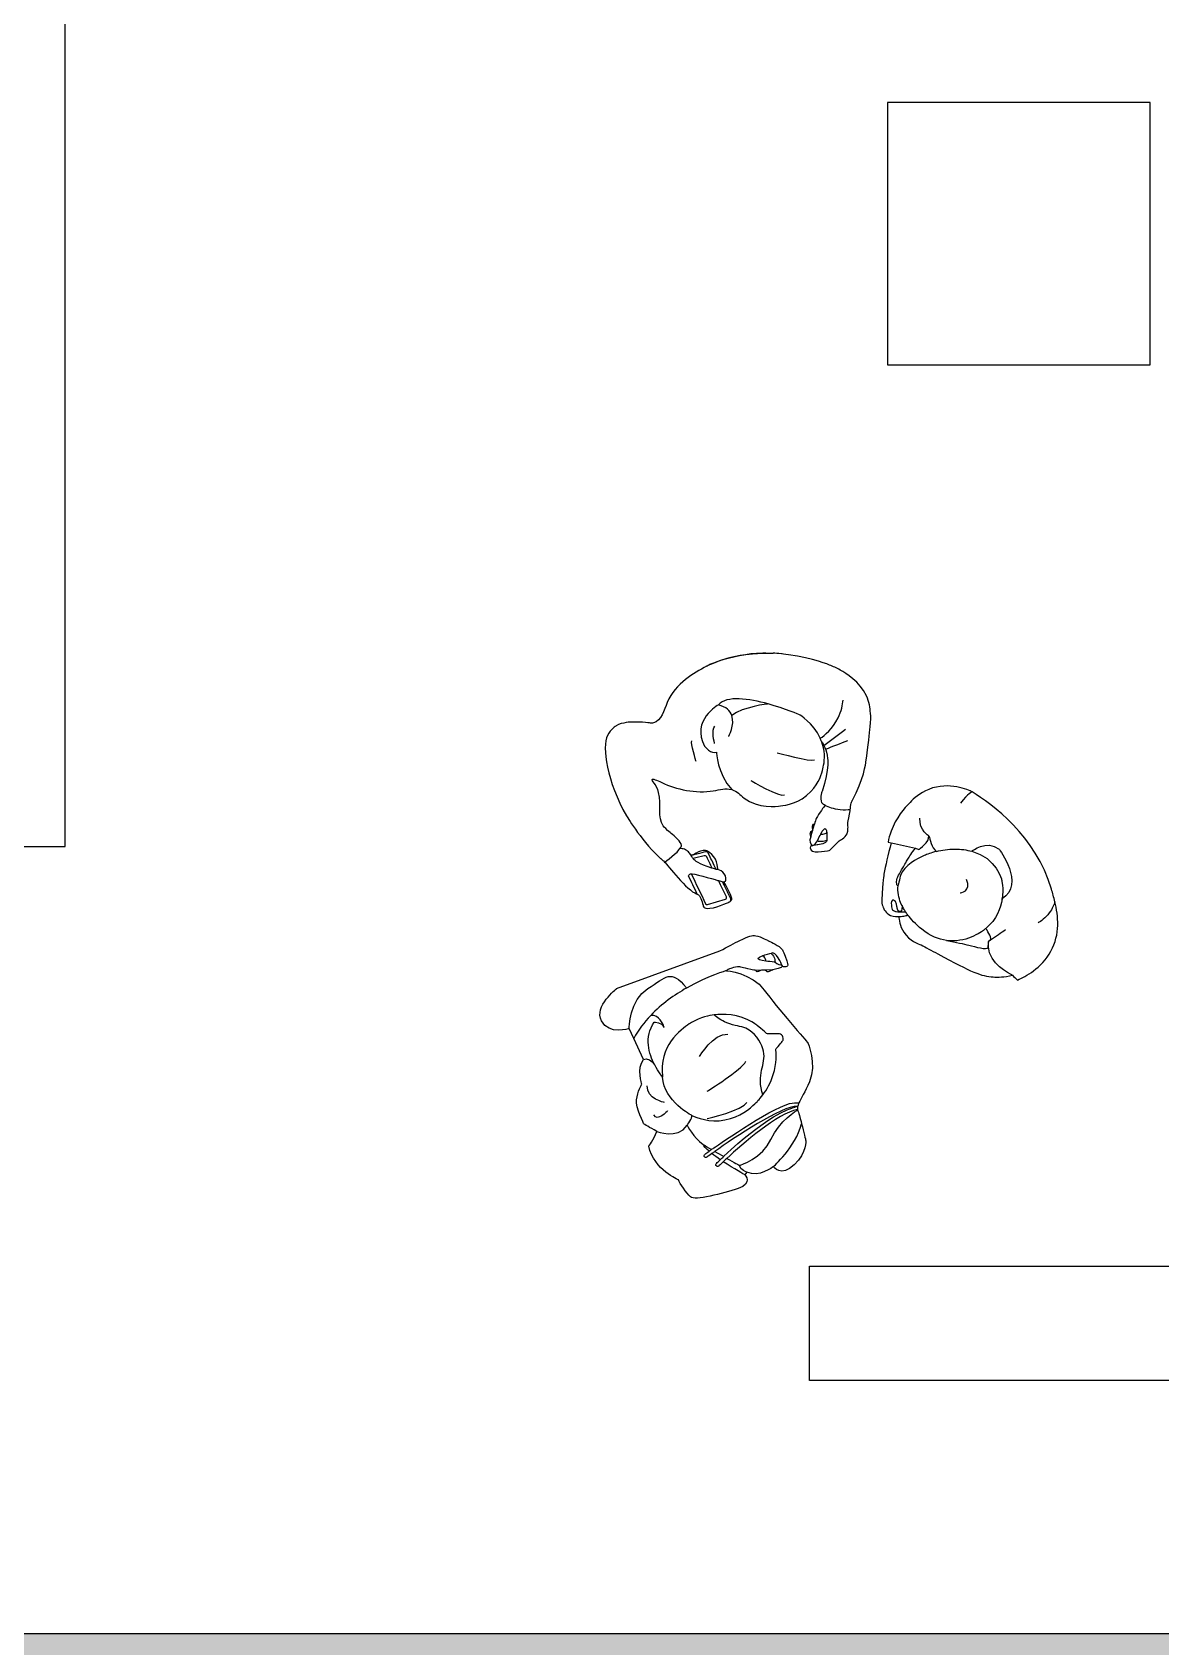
# Model space of a CAD drawing. Header units: millimetres. Extents: x 13722 to 114356, y -17117 to 61088.
# Drawn here: x 76499 to 79077, y 7934 to 11624 of the extents above; entities that cross this region are included whole.
import ezdxf

# ---------------------------------------------------------------- set-up
doc = ezdxf.new("R2010")
doc.units = ezdxf.units.MM
for name, color, linetype in [('01', 3, 'Continuous'), ('02', 250, 'Continuous'), ('03', 8, 'Continuous'), ('Toffu_Outline', 8, 'Continuous')]:
    doc.layers.add(name, color=color, linetype=linetype)

msp = doc.modelspace()

# ---------------------------------------------------------------- hatches: boundary and pattern name
at = {"layer": '01', "lineweight": -2, "true_color": 0x999b37}
h = msp.add_hatch(dxfattribs=at)
h.set_pattern_fill('AR-SAND', color=55, scale=5)
h.set_pattern_definition([(37.5, (-19358.14, 21727.48), (-8.00016, 244.7066), [0, -193.04, 0, -215.9, 0, -206.375]), (7.5, (-19358.14, 21727.48), (224.7616, 358.4126), [0, -104.14, 0, -173.99, 0, -66.675]), (327.5, (-19514.35, 21727.48), (395.4962, 0.7186), [0, -63.5, 0, -228.6, 0, -298.45]), (317.5, (-19514.35, 21727.48), (381.7782, 111.4647), [0, -31.75, 0, -149.86, 0, -171.45])])
h.paths.add_polyline_path([(70453.8, 12983.3), (70453.8, 10764.6), (72599.6, 10043.3), (76293.8, 10043.3), (76293.8, 12983.3)], flags=17)
h.paths.add_polyline_path([(70453.8, 22943.3), (70453.8, 20883.3), (72903.8, 20883.3), (72903.8, 22943.3)], flags=17)
h.paths.add_polyline_path([(79063.8, 14353.3), (79063.8, 12513.3), (81313.8, 12513.3), (81313.8, 14353.3)], flags=17)
h.paths.add_polyline_path([(66994.8, 20603.3, 0.409585), (64324.8, 23223.3), (62204.1, 23223.3), (62204.1, 7963.3), (62204.1, 6963.3), (83214.7, 6963.3), (83214.7, 23223.3), (77183.8, 23223.3), (77183.8, 20603.3), (78783.8, 20603.3), (78783.8, 19033.3), (81593.8, 19033.3), (81593.8, 14633.3), (81593.8, 12233.3), (81593.8, 7963.3), (72553.8, 7963.3), (64324.8, 10463.3), (64324.8, 13163.3), (64324.8, 15543.3), (66994.8, 15543.3)])

# ---------------------------------------------------------------- linework, layer by layer
at = {"layer": '01'}
msp.add_line((81593.8, 7963.3), (72553.8, 7963.3), dxfattribs=at)
msp.add_lwpolyline([(76573.8, 9763.3), (76573.8, 13263.3), (70173.8, 13263.3), (70173.8, 10563.3), (72553.8, 9763.3)], close=True, dxfattribs=at)
at = {"layer": '02'}
msp.add_lwpolyline([(78453.2, 10864.2), (79053.2, 10864.2), (79053.2, 11464.2), (78453.2, 11464.2)], close=True, dxfattribs=at)
at = {"layer": '03'}
msp.add_lwpolyline([(78274.3, 8804.1), (80539.6, 8804.1), (80539.6, 8542.9), (78274.3, 8542.9)], close=True, dxfattribs=at)
at = {"layer": 'Toffu_Outline'}
for p, q in [((78277.3, 9785), (78281.7, 9799.4)), ((78281.7, 9799.4), (78286.3, 9814.4)), ((78164.7, 9480.4), (78152.2, 9480.1)), ((78171.5, 9480.6), (78164.7, 9480.4)), ((78190.1, 9481.1), (78171.5, 9480.6))]:
    msp.add_line(p, q, dxfattribs=at)
for points in [[(78167, 10205.2), (78093.1, 10202.9), (78042.9, 10177), (78039.6, 10175.2)], [(78046.6, 10179.8), (78069.9, 10189.3), (78103.1, 10199.9), (78144.1, 10203.8)], [(78144.1, 10203.8), (78152, 10204.5), (78159.6, 10205), (78167, 10205.2)], [(78167, 10205.2), (78167.7, 10205.2), (78168.4, 10205.2), (78169.1, 10205.2)], [(78175.2, 10205.3), (78173.2, 10205.3), (78171.1, 10205.3), (78169.1, 10205.2)], [(78169.1, 10205.2), (78171.2, 10205.3), (78173.2, 10205.3), (78175.2, 10205.3)], [(78175.2, 10205.3), (78181, 10205.3), (78186.6, 10205.2), (78191.9, 10205)], [(78210.4, 10203.6), (78202.5, 10204.4), (78196, 10204.8), (78191.9, 10205)], [(78226.9, 10201.6), (78218.5, 10202.8), (78210.4, 10203.6), (78210.4, 10203.6)], [(78320.6, 10178), (78320.6, 10178), (78284.4, 10193.1), (78226.9, 10201.6)], [(78039.4, 10175.1), (78010.6, 10159.5), (77968.8, 10136.9), (77949.7, 10092.5)], [(78039.4, 10175.1), (78039.5, 10175.2), (78039.5, 10175.2), (78039.6, 10175.2)], [(78039.6, 10175.2), (78041.9, 10176.8), (78044.3, 10178.4), (78046.6, 10179.8)], [(78344.7, 10166.6), (78335.7, 10171.7), (78328.9, 10174.5), (78320.6, 10178)], [(78404.7, 10107.7), (78389.3, 10141.2), (78358.2, 10158.9), (78344.7, 10166.6)], [(77949.7, 10092.5), (77942.4, 10075.6), (77936.1, 10050), (77917.9, 10045.6)], [(78066.5, 10087), (78066.5, 10087), (78003.2, 10050.7), (78034.8, 9992.6)], [(78180, 10089.1), (78136.2, 10101.2), (78085.2, 10108.8), (78066.5, 10087)], [(78097, 10062.9), (78093.4, 10073.2), (78084.6, 10082.4), (78066.5, 10087)], [(78180, 10089.1), (78180, 10089.1), (78123.2, 10082.5), (78097, 10062.9)], [(78251.9, 10064.4), (78251.9, 10064.4), (78218.8, 10078.5), (78180, 10089.1)], [(78340, 10057), (78347.8, 10073), (78350.4, 10087.8), (78351.2, 10097.8)], [(78414.1, 10067.8), (78412.8, 10080.8), (78411.6, 10093), (78404.7, 10107.7)], [(77832.5, 10039), (77832.5, 10039), (77820.9, 10032), (77813.2, 10017.3)], [(77855.8, 10046.4), (77848.2, 10045.2), (77840.4, 10043.8), (77832.5, 10039)], [(77883.8, 10047.5), (77868.1, 10048.1), (77861.6, 10047.4), (77855.8, 10046.4)], [(77917.9, 10045.6), (77911.7, 10044.1), (77910.9, 10046.6), (77883.8, 10047.5)], [(78057.7, 9999), (78057.7, 9999), (78049.4, 10031.1), (78058.2, 10038.1)], [(78089.4, 10014.4), (78089.4, 10014.4), (78104.8, 10041.2), (78097, 10062.9)], [(78299.2, 10010.7), (78283.2, 10046.2), (78251.9, 10064.4), (78251.9, 10064.4)], [(78299.2, 10010.7), (78308.8, 10017), (78327.5, 10031.4), (78340, 10057)], [(78413.5, 10036.5), (78415, 10051.8), (78415, 10059), (78414.1, 10067.8)], [(77813.2, 10017.3), (77799.5, 9991), (77812.2, 9910.3), (77856.3, 9833.6)], [(78015.8, 9957.4), (78015.8, 9957.4), (78001.5, 10000.4), (78005.7, 10004.5)], [(78302.3, 10003.1), (78301.3, 10005.7), (78300.3, 10008.3), (78299.2, 10010.7)], [(78306.3, 9988.9), (78304.6, 9996), (78301.9, 10002.9), (78302.3, 10003.1)], [(78302.3, 10003.1), (78302.9, 10003.3), (78311.4, 9989.5), (78315.1, 9972.2)], [(78307.6, 9994.3), (78323.9, 10006.5), (78340.2, 10018.8), (78356.5, 10031.1)], [(78311.4, 9985.8), (78328.4, 9992.5), (78345.4, 9999.1), (78362.4, 10005.8)], [(78403.5, 9956.1), (78408.8, 9997.5), (78411.9, 10021.1), (78413.5, 10036.5)], [(78034.8, 9992.6), (78034.8, 9992.6), (78050.7, 9973.1), (78062.2, 9979)], [(78062.2, 9979), (78062.2, 9979), (78062.9, 9930.4), (78096.9, 9893.3)], [(78200.8, 9977.7), (78200.8, 9977.7), (78278.3, 9956), (78286.2, 9961)], [(78315.1, 9972.2), (78315.1, 9972.2), (78322.1, 9939.3), (78303.3, 9889)], [(78305.1, 9940.6), (78307.3, 9950), (78311.4, 9967.9), (78306.3, 9988.9)], [(78277.9, 9888.6), (78297.3, 9908.8), (78303, 9931.7), (78305.1, 9940.6)], [(78372.7, 9869), (78398.1, 9914.2), (78403.5, 9956.1), (78403.5, 9956.1)], [(77914.8, 9916.7), (77916.7, 9919.4), (77933.5, 9911.1), (77937.3, 9909.2)], [(77937.3, 9909.2), (77969.3, 9893.7), (78016, 9884), (78054.7, 9890.4)], [(78054.7, 9890.4), (78071.5, 9893.1), (78081.5, 9898), (78096.9, 9893.3)], [(78096.9, 9893.3), (78110.3, 9889.1), (78115, 9881.5), (78125.2, 9873.7)], [(78140.4, 9914.2), (78140.4, 9914.2), (78207.2, 9874.5), (78217.6, 9881.1)], [(78547, 9893.9), (78526.4, 9885.7), (78512.6, 9872.9), (78504.6, 9864.1)], [(78646.4, 9888.2), (78637.8, 9892.4), (78594.1, 9912.7), (78547, 9893.9)], [(77940.3, 9810.4), (77927.1, 9830.4), (77936.7, 9858), (77929.8, 9886.8)], [(78125.2, 9873.7), (78157, 9849.5), (78200, 9854.9), (78208.4, 9855.9)], [(78208.4, 9855.9), (78220.3, 9857.4), (78252.4, 9862), (78277.9, 9888.6)], [(78309.7, 9856.1), (78309, 9855.1), (78295.8, 9839.6), (78290.2, 9827)], [(78302.2, 9885.6), (78299.2, 9875.3), (78300.2, 9867.1), (78302.3, 9863.9)], [(78303.3, 9889), (78303.2, 9888.9), (78302.7, 9887.5), (78302.2, 9885.6)], [(78302.3, 9863.9), (78303.4, 9862.3), (78304.8, 9861), (78304.8, 9861)], [(78304.8, 9861), (78305.3, 9860.5), (78306, 9859.9), (78307, 9859.3)], [(78307, 9859.3), (78308.9, 9858.2), (78310.6, 9857.9), (78310.5, 9857.3)], [(78310.5, 9857.3), (78309.3, 9858), (78308.1, 9858.6), (78307, 9859.3)], [(78310.1, 9856.7), (78309.9, 9856.4), (78309.7, 9856.2), (78309.7, 9856.1)], [(78310.5, 9857.3), (78310.5, 9857.3), (78310.5, 9857.3), (78310.1, 9856.7)], [(78344.7, 9846.9), (78330, 9848.4), (78318.4, 9853.2), (78310.5, 9857.3)], [(78368.1, 9850.8), (78368.7, 9856.7), (78368.4, 9856.9), (78369, 9859.5)], [(78369, 9859.5), (78369.8, 9863.2), (78371.1, 9866), (78371.8, 9867.5)], [(78371.8, 9867.5), (78372.3, 9868.3), (78372.6, 9868.9), (78372.7, 9869)], [(78504.6, 9864.1), (78490.7, 9850.6), (78472.3, 9829), (78461, 9798)], [(78646.4, 9888.2), (78646.4, 9888.2), (78637, 9884.9), (78619.9, 9862.4)], [(78827.6, 9665.5), (78791.7, 9787.8), (78691.3, 9860), (78646.4, 9888.2)], [(77856.3, 9833.6), (77856.3, 9833.6), (77886, 9782), (77930.2, 9739.8)], [(78286.3, 9814.4), (78286.3, 9814.4), (78277.2, 9816.9), (78281.7, 9799.4)], [(78290.2, 9827), (78288.9, 9824.3), (78287.3, 9820), (78286.3, 9814.4)], [(78367.7, 9847.3), (78361.5, 9846.4), (78353.7, 9845.9), (78344.7, 9846.9)], [(78362.1, 9818.3), (78362.4, 9819.6), (78366.1, 9835.5), (78367.3, 9844.6)], [(78362.6, 9807.5), (78362.6, 9812), (78362.4, 9815.7), (78362.1, 9818.3)], [(78367.3, 9844.6), (78367.5, 9845.6), (78367.6, 9846.5), (78367.7, 9847.3)], [(78367.7, 9847.3), (78368, 9849.6), (78368.1, 9850.8), (78368.1, 9850.8)], [(78367.7, 9847.3), (78367.7, 9847.3), (78367.7, 9847.3), (78367.7, 9847.3)], [(78547, 9787.5), (78547, 9787.5), (78525.3, 9799.5), (78526.8, 9828.3)], [(77956.3, 9795.2), (77947.4, 9802.6), (77943, 9806.3), (77940.3, 9810.4)], [(77981.1, 9769.1), (77978.2, 9777.6), (77961.3, 9791.1), (77956.3, 9795.2)], [(78281.7, 9799.4), (78281.7, 9799.4), (78270.5, 9794.7), (78277.3, 9785)], [(78277.3, 9785), (78277.3, 9785), (78271.5, 9774.3), (78279.9, 9765.7)], [(78293.5, 9778), (78295.8, 9782.6), (78298.1, 9787.5), (78300.4, 9791.8)], [(78300.4, 9791.8), (78305.2, 9800.8), (78309.6, 9807.2), (78312, 9802.9)], [(78300.4, 9791.8), (78300.4, 9791.8), (78300.4, 9791.8), (78300.4, 9791.8)], [(78300.4, 9791.8), (78301.6, 9791.5), (78303.1, 9791.2), (78304.9, 9791.3)], [(78304.9, 9791.3), (78309.5, 9791.6), (78312.7, 9794), (78314, 9795.1)], [(78312, 9802.9), (78313, 9801.2), (78313.6, 9798.3), (78314, 9795.1)], [(78314, 9795.1), (78314.7, 9788.9), (78314.5, 9781.4), (78314.3, 9778)], [(78342.7, 9776.5), (78347.7, 9779), (78359.7, 9785.9), (78361.7, 9796.2)], [(78361.7, 9796.2), (78362.2, 9798.7), (78362.5, 9803.6), (78362.6, 9807.5)], [(78461, 9798), (78457.8, 9789.4), (78455.6, 9781.2), (78454.1, 9773.5)], [(78524.7, 9756.7), (78524.7, 9756.7), (78549.7, 9774), (78547, 9787.5)], [(78547, 9787.5), (78551.5, 9780.4), (78551.8, 9760.4), (78565.1, 9752)], [(77943.6, 9727.4), (77943.6, 9727.4), (77976.2, 9750.7), (77978.3, 9759)], [(77978.3, 9759), (77978.1, 9759.9), (77980.3, 9760.6), (77981.4, 9762.8)], [(77983.3, 9757.9), (77980.3, 9758.3), (77978.6, 9758.2), (77978.3, 9759)], [(77981.4, 9762.8), (77982.5, 9765.1), (77981.6, 9767.7), (77981.1, 9769.1)], [(77994.2, 9754.4), (77990.7, 9757), (77986.5, 9757.5), (77983.3, 9757.9)], [(77996.2, 9752.7), (77995.3, 9753.5), (77994.8, 9753.9), (77994.2, 9754.4)], [(78002.8, 9744.7), (78000.2, 9748.1), (77998.5, 9750.4), (77996.2, 9752.7)], [(78003.2, 9744), (78003.1, 9744.3), (78002.9, 9744.5), (78002.8, 9744.7)], [(78037, 9753.8), (78021.8, 9756.4), (78007.4, 9740), (78003.2, 9744)], [(78004.3, 9742.6), (78003.9, 9743.1), (78003.6, 9743.6), (78003.2, 9744)], [(78037.3, 9751.4), (78028.3, 9749), (78004.3, 9742.6), (78004.3, 9742.6)], [(78008.6, 9736.1), (78007.3, 9737.7), (78005.8, 9739.8), (78004.3, 9742.6)], [(78033.9, 9742.2), (78025.5, 9740.2), (78017, 9738.2), (78008.6, 9736.1)], [(78039.8, 9739.4), (78038.7, 9741.6), (78036.3, 9742.7), (78033.9, 9742.2)], [(78046.1, 9749.9), (78043.5, 9751.5), (78040.9, 9753.2), (78037, 9753.8)], [(78042.3, 9749.2), (78041.4, 9751.1), (78039.3, 9752), (78037.3, 9751.4)], [(78051.2, 9731.7), (78049.1, 9735.8), (78046.1, 9741.6), (78042.3, 9749.2)], [(78065.4, 9710.3), (78065.1, 9715.3), (78063, 9739.1), (78046.1, 9749.9)], [(78279.9, 9765.7), (78279.9, 9765.7), (78272.9, 9762.7), (78278.2, 9754.8)], [(78278.2, 9754.8), (78283.5, 9746.9), (78321.4, 9754.5), (78321.4, 9754.5)], [(78280.2, 9765.7), (78280.1, 9765.7), (78280, 9765.7), (78279.9, 9765.7)], [(78280.6, 9765.6), (78280.4, 9765.6), (78280.3, 9765.6), (78280.2, 9765.7)], [(78280.6, 9765.6), (78282.3, 9765.5), (78287.1, 9766.2), (78292.6, 9776.2)], [(78293.6, 9767.2), (78293.6, 9767.2), (78283.9, 9765.2), (78280.6, 9765.6)], [(78292.6, 9776.2), (78292.9, 9776.7), (78293.2, 9777.4), (78293.5, 9778)], [(78292.6, 9776.2), (78294.9, 9775.6), (78298.1, 9775.1), (78301.8, 9775.2)], [(78314.1, 9776), (78314.1, 9776), (78312.7, 9769), (78293.6, 9767.2)], [(78301.8, 9775.2), (78307.3, 9775.4), (78311.6, 9776.8), (78314.3, 9778)], [(78314.3, 9778), (78314.2, 9776.7), (78314.1, 9776), (78314.1, 9776)], [(78321.4, 9754.5), (78321.4, 9754.5), (78342.7, 9776.5), (78342.7, 9776.5)], [(78461.6, 9772), (78453.9, 9743.8), (78448.5, 9719.3), (78444.6, 9699.7)], [(78454.1, 9773.5), (78454.1, 9773.5), (78461.6, 9772), (78461.6, 9772)], [(78461.6, 9772), (78479.9, 9767.8), (78498.2, 9763.6), (78516.5, 9759.4)], [(78536.9, 9742.4), (78521.1, 9735.3), (78490.6, 9721.5), (78482.7, 9696.7)], [(78499.1, 9734.1), (78502.9, 9740.3), (78508.6, 9749.1), (78516.5, 9759.4)], [(78516.5, 9759.4), (78519.2, 9758.5), (78522, 9757.6), (78524.7, 9756.7)], [(78564.2, 9751.8), (78552.5, 9748.9), (78543.2, 9745.3), (78536.9, 9742.4)], [(78565.1, 9752), (78565.1, 9752), (78564.2, 9751.8), (78564.2, 9751.8)], [(78565.1, 9752), (78577.3, 9755.3), (78591, 9757.2), (78606.2, 9757.3)], [(78606.2, 9757.3), (78621.1, 9757.3), (78634.1, 9755.5), (78645.2, 9752.4)], [(78645.3, 9752.4), (78702.9, 9736.5), (78713.7, 9686.9), (78713.7, 9686.9)], [(78708.1, 9757.1), (78708.1, 9757.1), (78767.6, 9677.5), (78715, 9643.5)], [(77930.2, 9739.8), (77933, 9737.2), (77934.8, 9735.5), (77934.8, 9735.5)], [(77934.8, 9735.5), (77936.8, 9733.7), (77937.6, 9733), (77939.4, 9731.4)], [(77939.4, 9731.4), (77939.4, 9731.4), (77941.4, 9729.6), (77943.6, 9727.4)], [(77943.6, 9727.4), (77950, 9720.9), (77995, 9662.2), (78016.6, 9655.1)], [(78009.9, 9734.5), (78009.5, 9735), (78009.1, 9735.5), (78008.6, 9736.1)], [(78051.7, 9713.9), (78020.1, 9723.8), (78012.7, 9731.4), (78009.9, 9734.5)], [(78052.5, 9713.7), (78048.3, 9722.3), (78044.1, 9730.8), (78039.8, 9739.4)], [(78060.1, 9714), (78055.9, 9722.3), (78052.7, 9728.7), (78051.2, 9731.7)], [(78052.5, 9713.7), (78052.2, 9713.8), (78052, 9713.9), (78051.7, 9713.9)], [(78061.6, 9711), (78059.7, 9711.6), (78056.5, 9712.5), (78052.5, 9713.7)], [(78052.5, 9713.7), (78052.5, 9713.7), (78052.5, 9713.7), (78052.5, 9713.7)], [(78061.6, 9711), (78061.5, 9711.3), (78060.3, 9713.7), (78060.1, 9714)], [(78065.4, 9710.3), (78063.7, 9710.8), (78062.4, 9710.9), (78061.6, 9711)], [(78080, 9700.8), (78076, 9706.8), (78069.7, 9709.3), (78065.4, 9710.3)], [(78476.5, 9693.9), (78481.1, 9703.6), (78485.8, 9711.1), (78489.2, 9716.7)], [(78489.2, 9716.7), (78495.2, 9726.7), (78494.2, 9726), (78499.1, 9734.1)], [(77998.1, 9696.1), (77998.5, 9697.3), (77999.3, 9698.7), (78000.8, 9699.7)], [(78018.3, 9654.5), (78011.5, 9668.4), (78004.8, 9682.3), (77998.1, 9696.1)], [(78000.8, 9699.7), (78002, 9700.5), (78003.4, 9700.8), (78004.5, 9700.8)], [(78004.5, 9700.8), (78005.2, 9700.8), (78005.8, 9700.8), (78006.3, 9700.7)], [(78004.5, 9700.8), (78015.4, 9678), (78026.3, 9655.2), (78037.2, 9632.4)], [(78006.3, 9700.7), (78018.7, 9699.3), (78066.6, 9685.3), (78066.6, 9685.3)], [(78066.6, 9685.3), (78070.7, 9684.1), (78074, 9683.2), (78075.9, 9682.7)], [(78084.9, 9648), (78078.8, 9660.4), (78072.7, 9672.9), (78066.6, 9685.3)], [(78075.9, 9682.7), (78075.9, 9682.7), (78077.3, 9682.6), (78078.9, 9682.8)], [(78082.6, 9668.6), (78080.4, 9673.3), (78078.2, 9678), (78075.9, 9682.7)], [(78078.9, 9682.8), (78080.2, 9683), (78081.5, 9683.2), (78082.3, 9683.8)], [(78096.6, 9646.7), (78095.4, 9650.7), (78088.7, 9664.6), (78078.9, 9682.8)], [(78082.3, 9683.8), (78085.3, 9686), (78083.9, 9694.9), (78080, 9700.8)], [(78094.5, 9643.7), (78090.5, 9652), (78086.6, 9660.3), (78082.6, 9668.6)], [(78444.6, 9699.7), (78444.6, 9699.7), (78441.6, 9683.9), (78439.8, 9641.3)], [(78473.9, 9677.4), (78472.1, 9684.3), (78474.9, 9690.5), (78476.5, 9693.9)], [(78474.4, 9675.6), (78474.2, 9676), (78474, 9676.6), (78473.9, 9677.4)], [(78475.2, 9674.8), (78474.8, 9675.2), (78474.6, 9675.4), (78474.4, 9675.6)], [(78476.4, 9673.9), (78476.3, 9673.8), (78476, 9674.2), (78475.2, 9674.8)], [(78477.2, 9674.9), (78476.9, 9674.2), (78476.7, 9673.8), (78476.4, 9673.9)], [(78476.7, 9663.4), (78476.6, 9668.1), (78476.9, 9672.1), (78477.2, 9674.9)], [(78481.4, 9692), (78479.5, 9684.8), (78478.3, 9677.6), (78477.2, 9675)], [(78477.2, 9675), (78477.2, 9674.9), (78477.2, 9674.9), (78477.2, 9674.9)], [(78482.7, 9696.7), (78482.4, 9695.6), (78482, 9694), (78481.4, 9692)], [(78618.8, 9657.2), (78618.8, 9657.2), (78645.8, 9660.3), (78633.3, 9688.2)], [(78713.7, 9686.9), (78713.7, 9686.9), (78718.5, 9667.9), (78715, 9643.5)], [(78016.6, 9655.1), (78017, 9655), (78017.5, 9654.8), (78018.3, 9654.5)], [(78018.3, 9654.5), (78025.4, 9651), (78028.4, 9639.6), (78031.3, 9628.9)], [(78037.2, 9632.4), (78037.9, 9630.8), (78039.8, 9630), (78041.5, 9630.5)], [(78040.5, 9621.8), (78056.3, 9620.1), (78090.1, 9635.9), (78091.2, 9636.4)], [(78041.5, 9630.5), (78041.5, 9630.5), (78082.7, 9642.9), (78082.7, 9642.9)], [(78082.7, 9642.9), (78084.8, 9643.6), (78085.8, 9646), (78084.9, 9648)], [(78093.1, 9637.4), (78093.1, 9637.4), (78093.4, 9637.6), (78093.6, 9637.7)], [(78093.6, 9637.7), (78094.4, 9638.2), (78096.1, 9639.8), (78096.8, 9641.8)], [(78096.8, 9641.8), (78097.4, 9643.8), (78096.9, 9645.7), (78096.6, 9646.7)], [(78439.8, 9641.3), (78439.7, 9639.5), (78439.6, 9635.3), (78440.9, 9630.2)], [(78464.2, 9640.4), (78460.5, 9638.7), (78461.7, 9628.8), (78462, 9625.6)], [(78466.5, 9640.5), (78466.1, 9640.6), (78465.2, 9640.8), (78464.2, 9640.4)], [(78474.7, 9623.9), (78474.7, 9623.9), (78474.5, 9639), (78466.5, 9640.5)], [(78486, 9628.3), (78481.6, 9637.1), (78477.3, 9648.8), (78476.7, 9663.4)], [(78715, 9643.5), (78711.9, 9622.1), (78702.4, 9596.5), (78677.6, 9576)], [(78715, 9643.5), (78714.6, 9643.2), (78714.1, 9642.9), (78713.6, 9642.6)], [(78835.3, 9637.1), (78833.3, 9630.6), (78829.6, 9621.3), (78822.5, 9611.7)], [(78826.3, 9524.1), (78847.5, 9563.2), (78843.3, 9603.8), (78835.3, 9637.1)], [(78835.3, 9637.1), (78832.9, 9647.3), (78830.1, 9656.9), (78827.6, 9665.5)], [(78835.3, 9637.1), (78835.3, 9637.1), (78835.3, 9637.1), (78835.3, 9637.1)], [(78031.3, 9628.9), (78031.5, 9628.2), (78031.9, 9626.5), (78033.3, 9624.9)], [(78033.3, 9624.9), (78034.2, 9623.9), (78036.2, 9622.3), (78040.5, 9621.8)], [(78440.9, 9630.2), (78441.5, 9627.7), (78442.3, 9625.6), (78442.9, 9624.2)], [(78442.9, 9624.2), (78443.8, 9622), (78448, 9611.1), (78459.8, 9605.7)], [(78459.8, 9605.7), (78468.1, 9601.9), (78475.7, 9602.8), (78478.7, 9603.3)], [(78462, 9625.6), (78462.4, 9623), (78462.9, 9620.8), (78463.2, 9619.4)], [(78463.2, 9619.4), (78463.8, 9618.8), (78464.8, 9617.8), (78466.2, 9616.9)], [(78466.2, 9616.9), (78468.2, 9615.6), (78470.4, 9614.9), (78472.9, 9614.5)], [(78472.9, 9614.5), (78477, 9613.8), (78484.6, 9613.4), (78494.2, 9613.8)], [(78481, 9614.7), (78474.6, 9615.6), (78474.7, 9623.9), (78474.7, 9623.9)], [(78478.7, 9603.3), (78482.1, 9603.3), (78486.1, 9603.6), (78490.5, 9604.3)], [(78478.7, 9603.3), (78479, 9596.4), (78480.6, 9582.1), (78490.1, 9567.7)], [(78486, 9628.3), (78486, 9628.3), (78487.5, 9613.7), (78481, 9614.7)], [(78490.6, 9619.6), (78489.1, 9622.1), (78487.5, 9625), (78486, 9628.3)], [(78490.5, 9604.3), (78493.8, 9604.9), (78496.9, 9605.6), (78499.5, 9606.4)], [(78494.2, 9613.8), (78492.6, 9616.2), (78491.4, 9618.2), (78490.6, 9619.6)], [(78499.5, 9606.4), (78497.4, 9609.2), (78495.6, 9611.6), (78494.2, 9613.8)], [(78531.2, 9574.1), (78516.9, 9585.7), (78506.4, 9597.5), (78499.5, 9606.4)], [(78822.5, 9611.7), (78813.5, 9599.4), (78803.2, 9592.3), (78796.8, 9588.5)], [(78115.3, 9548.3), (78136.2, 9558.5), (78143, 9560.7), (78151.9, 9559.2)], [(78151.9, 9559.2), (78164.4, 9557), (78181.1, 9547.4), (78181.1, 9547.4)], [(78490.1, 9567.7), (78503.5, 9547.1), (78523.6, 9540.1), (78529.5, 9538.3)], [(78587.7, 9548.5), (78570, 9550.9), (78550.7, 9558.4), (78531.2, 9574.1)], [(78671.9, 9571.6), (78671.9, 9571.6), (78660.2, 9562.6), (78643.7, 9555.8)], [(78677.6, 9576), (78675.8, 9574.5), (78673.9, 9573), (78671.9, 9571.6)], [(78688.5, 9550.2), (78690.7, 9556.7), (78679.3, 9573.5), (78677.6, 9576)], [(78688.5, 9550.2), (78694.3, 9553.9), (78700.3, 9557.8), (78706.4, 9562.1)], [(78706.4, 9562.1), (78712, 9565.9), (78717.2, 9569.8), (78722.2, 9573.6)], [(77833.9, 9438.3), (77833.9, 9438.3), (78070, 9524.6), (78070, 9524.6)], [(78070, 9524.6), (78087.5, 9534.4), (78102.9, 9542.3), (78115.3, 9548.3)], [(78181.1, 9547.4), (78184.6, 9546), (78189.9, 9543.7), (78195.9, 9540.3)], [(78195.9, 9540.3), (78203.6, 9535.8), (78207.9, 9533.4), (78211.7, 9528.7)], [(78211.7, 9528.7), (78213.4, 9526.6), (78213.9, 9525.3), (78218.8, 9512.2)], [(78529.5, 9538.3), (78539.9, 9532.7), (78552.9, 9525.7), (78567.9, 9517.6)], [(78587.7, 9548.5), (78587.7, 9548.4), (78587.8, 9548.5), (78587.9, 9548.4)], [(78643.7, 9555.8), (78629, 9550), (78609.6, 9545.5), (78587.9, 9548.4)], [(78587.9, 9548.4), (78609.7, 9544.6), (78627, 9540.5), (78638.8, 9537.5)], [(78638.8, 9537.5), (78653.4, 9533.8), (78679.6, 9526.5), (78682.6, 9532.5)], [(78682.6, 9532.5), (78682.8, 9532.9), (78682.8, 9533.1), (78683.2, 9537.3)], [(78683.2, 9537.3), (78683.2, 9537.5), (78683.3, 9537.7), (78683.3, 9537.9)], [(78683.4, 9534.2), (78683.3, 9535.2), (78683.2, 9536.3), (78683.2, 9537.3)], [(78683.3, 9537.9), (78683.6, 9542.1), (78684, 9545.5), (78684.2, 9547.6)], [(78683.3, 9537.9), (78683.3, 9540.9), (78683.6, 9544.2), (78684.2, 9547.6)], [(78738.1, 9468.9), (78730.9, 9472.5), (78685.8, 9495.7), (78683.4, 9534.2)], [(78684.2, 9547.6), (78685.6, 9548.5), (78687, 9549.4), (78688.5, 9550.2)], [(78684.2, 9547.6), (78686, 9547.7), (78687, 9548.3), (78687.7, 9548.9)], [(78687.7, 9548.9), (78688, 9549.3), (78688.3, 9549.7), (78688.5, 9550.2)], [(78749.8, 9458.1), (78768, 9465.8), (78804.8, 9484.4), (78826.3, 9524.1)], [(77905.4, 9438.5), (77947.4, 9464.2), (77957.2, 9485), (77993.5, 9440.2)], [(78094.5, 9484.5), (78092.8, 9483.9), (78090.8, 9483.1), (78088.7, 9481.9)], [(78109.9, 9488.3), (78103.6, 9487.7), (78097, 9485.3), (78094.5, 9484.5)], [(78140.8, 9482.2), (78119.8, 9486), (78118.6, 9489.2), (78109.9, 9488.3)], [(78175.2, 9501.3), (78163, 9502.9), (78154, 9505), (78158.4, 9508.8)], [(78158.4, 9508.8), (78160.3, 9510.4), (78163.5, 9512), (78167.3, 9513.4)], [(78167.3, 9513.4), (78174.4, 9516.1), (78183.4, 9518.4), (78187.6, 9519.3)], [(78174.4, 9505.8), (78172.8, 9510.1), (78168.9, 9512.5), (78167.3, 9513.4)], [(78167.3, 9513.4), (78167.3, 9513.4), (78167.3, 9513.4), (78167.3, 9513.4)], [(78175.2, 9501.3), (78175.2, 9502.5), (78175, 9504.1), (78174.4, 9505.8)], [(78193.7, 9499.2), (78187.5, 9499.8), (78180.9, 9500.5), (78175.2, 9501.3)], [(78187.6, 9519.3), (78186.9, 9518.6), (78192.3, 9514), (78194.5, 9508.2)], [(78189.3, 9519.7), (78187.6, 9519.4), (78187.6, 9519.4), (78187.6, 9519.3)], [(78190, 9519.9), (78190, 9519.9), (78189.8, 9519.8), (78189.3, 9519.7)], [(78195.4, 9518.1), (78193, 9519.8), (78190.7, 9520), (78190, 9519.9)], [(78212.3, 9490.1), (78212.3, 9490.1), (78212.2, 9484.7), (78190.6, 9481.2)], [(78196.1, 9498.9), (78195.3, 9499), (78194.5, 9499.1), (78193.7, 9499.2)], [(78194.5, 9508.2), (78196.5, 9503), (78194.1, 9501.9), (78196.1, 9498.9)], [(78206.5, 9502.9), (78206.5, 9502.9), (78200.8, 9514.3), (78195.4, 9518.1)], [(78196.1, 9498.9), (78199.8, 9493.1), (78210.5, 9494), (78212.1, 9491)], [(78212.1, 9491), (78211.1, 9493.4), (78206.5, 9502.9), (78206.5, 9502.9)], [(78212.1, 9491), (78212.2, 9490.9), (78212.2, 9490.8), (78212.2, 9490.6)], [(78212.2, 9490.6), (78212.3, 9490.6), (78212.3, 9490.5), (78212.3, 9490.5)], [(78212.3, 9490.5), (78212.3, 9490.3), (78212.3, 9490.3), (78212.3, 9490.1)], [(78215.2, 9488.5), (78213.9, 9488.9), (78212.9, 9489.6), (78212.3, 9490.1)], [(78224.3, 9490.3), (78222.6, 9488.3), (78218.6, 9487.3), (78215.2, 9488.5)], [(78218.8, 9512.2), (78225, 9495.9), (78226.1, 9492.5), (78224.3, 9490.3)], [(78567.9, 9517.6), (78646, 9475.8), (78666.7, 9466.6), (78694.5, 9465)], [(78084.7, 9479.4), (78084.7, 9479.4), (78042.5, 9467.6), (77993.7, 9439.8)], [(78088.7, 9481.9), (78087.2, 9481.1), (78085.9, 9480.3), (78084.7, 9479.4)], [(78084.7, 9479.4), (78084.7, 9479.4), (78143.3, 9474.3), (78171.4, 9435.2)], [(78147.4, 9480.9), (78144.8, 9481.4), (78142, 9481.9), (78140.8, 9482.2)], [(78152.2, 9480.1), (78152.2, 9480.1), (78150, 9480.5), (78147.4, 9480.9)], [(78153.2, 9477.5), (78152.6, 9478), (78152.2, 9480.1), (78152.2, 9480.1)], [(78164.7, 9480.4), (78159.4, 9479), (78155.3, 9475.5), (78153.2, 9477.5)], [(78171.5, 9480.6), (78169.1, 9481.1), (78166.8, 9480.9), (78164.7, 9480.4)], [(78180.5, 9476.6), (78176.5, 9476.5), (78176.1, 9479.4), (78171.5, 9480.6)], [(78190.6, 9481.2), (78190.5, 9481.2), (78190.3, 9481.2), (78190.1, 9481.1)], [(78694.5, 9465), (78704.4, 9464.4), (78719.4, 9464.5), (78738.1, 9468.9)], [(78738.1, 9468.9), (78742, 9465.3), (78745.9, 9461.7), (78749.8, 9458.1)], [(77799.3, 9364.7), (77782, 9397.9), (77833.9, 9438.3), (77833.9, 9438.3)], [(77862.6, 9347.3), (77862.6, 9347.3), (77863.4, 9412.7), (77905.4, 9438.5)], [(77993.7, 9439.8), (77966.3, 9424.2), (77936.9, 9403.6), (77911.8, 9377.1)], [(78171.4, 9435.2), (78199.4, 9396.2), (78270.4, 9315.4), (78270.4, 9315.4)], [(77911.8, 9377.1), (77897, 9361.6), (77883.7, 9344.1), (77873.2, 9324.4)], [(77941.8, 9350.9), (77940, 9356.9), (77931.9, 9378.7), (77911.8, 9377.1)], [(78056.5, 9378.4), (78046.4, 9377.1), (78026.4, 9373.3), (78004.8, 9360.8)], [(78133.4, 9367.4), (78100.4, 9383.8), (78060.2, 9378.9), (78056.5, 9378.4)], [(78085.4, 9360.4), (78072.4, 9366.2), (78062.7, 9373.2), (78056.5, 9378.4)], [(77862.6, 9347.3), (77862.6, 9347.3), (77816.7, 9331.4), (77799.3, 9364.7)], [(77873.2, 9324.4), (77873.2, 9324.4), (77862.6, 9347.3), (77862.6, 9347.3)], [(77920.9, 9264), (77907.6, 9289.1), (77895.8, 9327.5), (77920, 9361.7)], [(77920, 9361.7), (77920, 9361.7), (77937.9, 9361.7), (77941.8, 9350.9)], [(78004.8, 9360.8), (77997.1, 9356.3), (77941.7, 9322.9), (77937.9, 9261.4)], [(77941.9, 9350.7), (77941.9, 9350.8), (77941.9, 9350.9), (77941.8, 9350.9)], [(77942.2, 9349.7), (77942.1, 9349.9), (77942.1, 9350.3), (77941.9, 9350.7)], [(77942.3, 9349.5), (77942.3, 9349.5), (77942.2, 9349.6), (77942.2, 9349.7)], [(78023.5, 9283.4), (78023.5, 9283.4), (78054.7, 9336.7), (78087.7, 9334.2)], [(78129.5, 9347.7), (78115.9, 9354), (78105.8, 9351.5), (78085.4, 9360.4)], [(78168.2, 9301.1), (78162.8, 9317.6), (78149.2, 9338.5), (78129.5, 9347.7)], [(78155.7, 9353.7), (78155.7, 9353.7), (78147.1, 9360.7), (78133.4, 9367.4)], [(78173.7, 9338), (78172, 9340.7), (78166.5, 9345), (78155.7, 9353.7)], [(78176.4, 9335.7), (78174.8, 9336.4), (78174, 9337.7), (78173.7, 9338)], [(77895.2, 9276.6), (77895.2, 9276.6), (77873.2, 9324.4), (77873.2, 9324.4)], [(78165.7, 9203.5), (78153.9, 9248.7), (78178.6, 9269.4), (78168.2, 9301.1)], [(78180.7, 9335.3), (78179.5, 9335.1), (78178, 9334.9), (78176.4, 9335.7)], [(78198, 9295.8), (78197.8, 9296.1), (78197.1, 9297.9), (78197.6, 9299.9)], [(78197.6, 9299.9), (78197.9, 9301.4), (78198.9, 9302.4), (78199.6, 9303)], [(78199.6, 9303), (78204.3, 9307.7), (78207.9, 9312), (78210.5, 9315.3)], [(78210.5, 9315.3), (78212.9, 9318.2), (78214.2, 9320), (78214.5, 9322.9)], [(78214.5, 9322.9), (78214.8, 9326.1), (78213.7, 9330.3), (78210.8, 9332.9)], [(78270.4, 9315.4), (78270.4, 9315.4), (78292.1, 9266.3), (78274.5, 9225.4)], [(77891.2, 9220.1), (77891.2, 9220.1), (77879.6, 9254.9), (77895.2, 9276.6)], [(77895.2, 9276.6), (77897.6, 9277.5), (77899.7, 9277.7), (77901.4, 9277.6)], [(77901.4, 9277.6), (77912.5, 9277.2), (77920.1, 9265.3), (77920.9, 9264)], [(77939.1, 9236.3), (77939.1, 9236.3), (77929.7, 9247.2), (77920.9, 9264)], [(78041.1, 9204.1), (78041.1, 9204.1), (78120.4, 9253.3), (78129.3, 9272.2)], [(78191.9, 9241.9), (78199.6, 9267.1), (78199.3, 9292.6), (78198, 9295.8)], [(77937.9, 9261.4), (77937.2, 9251.2), (77938.1, 9242.5), (77939.1, 9236.3)], [(78005.9, 9148.5), (78005.9, 9148.5), (77942.1, 9180.3), (77939.1, 9236.3)], [(78168, 9195.6), (78176.6, 9207.1), (78186, 9222.8), (78191.9, 9241.9)], [(77879.3, 9184.4), (77882, 9203.1), (77891.2, 9220.1), (77891.2, 9220.1)], [(77943.1, 9178.1), (77943.1, 9178.1), (77901.2, 9186.7), (77904, 9216.1)], [(78149.8, 9175.2), (78152.6, 9177.8), (78159.9, 9184.8), (78168, 9195.6)], [(78168, 9195.6), (78167.4, 9197.4), (78166.5, 9200.1), (78165.7, 9203.5)], [(78274.5, 9225.4), (78264.2, 9201.5), (78255.2, 9187.2), (78250.3, 9177.4)], [(77896.5, 9128.8), (77896.5, 9128.8), (77876.7, 9165.7), (77879.3, 9184.4)], [(77950.2, 9158.7), (77950.2, 9158.7), (77925.9, 9132.9), (77919.1, 9149.6)], [(78040.9, 9141.3), (78040.9, 9141.3), (78123.1, 9160.4), (78131.6, 9178.4)], [(78054.3, 9073.2), (78054.3, 9073.2), (78181.5, 9162.6), (78229.2, 9175.6)], [(78247.2, 9170), (78211.5, 9170.8), (78102.1, 9096.8), (78058.4, 9066.2)], [(78079.1, 9055.2), (78169.6, 9140.5), (78217.1, 9159.1), (78230.4, 9163.9)], [(78081.4, 9138.2), (78117, 9144.5), (78138.8, 9164.9), (78149.8, 9175.2)], [(78247, 9162.2), (78202.2, 9153.6), (78121.9, 9083.6), (78085.9, 9050.4)], [(78186.5, 9093.7), (78204.8, 9136), (78247.4, 9161), (78247.4, 9161)], [(78229.2, 9175.6), (78237.5, 9177.9), (78245.9, 9177.7), (78245.9, 9177.7)], [(78230.4, 9163.9), (78238.3, 9166.8), (78244.6, 9168.7), (78247.1, 9169.4)], [(78245.9, 9177.7), (78247.8, 9177.6), (78249.4, 9177.5), (78250.3, 9177.4)], [(78247.1, 9169.4), (78247.1, 9169.4), (78247, 9165.7), (78247, 9165.7)], [(78247, 9165.7), (78247, 9165.7), (78247, 9162.4), (78247, 9162.4)], [(78247, 9162.4), (78247, 9162.4), (78247, 9162.3), (78247, 9162.2)], [(78247, 9162.2), (78247.1, 9161.8), (78247.3, 9161.4), (78247.4, 9161)], [(78247.2, 9170), (78247.2, 9169.9), (78247.2, 9169.7), (78247.1, 9169.6)], [(78247.1, 9169.6), (78247.1, 9169.6), (78247.1, 9169.4), (78247.1, 9169.4)], [(78247.7, 9170), (78247.6, 9170), (78247.4, 9170), (78247.2, 9170)], [(78247.4, 9161), (78247.4, 9161), (78247.5, 9161), (78247.5, 9161)], [(78247.5, 9161), (78249.5, 9156.5), (78253.2, 9143.3), (78256.7, 9129.5)], [(78250.6, 9177.4), (78250.6, 9177.4), (78247.7, 9170), (78247.7, 9170)], [(78250.3, 9177.4), (78250.4, 9177.4), (78250.5, 9177.4), (78250.6, 9177.4)], [(78250.3, 9177.4), (78250.3, 9177.4), (78250.3, 9177.3), (78250.3, 9177.3)], [(77925.7, 9112.1), (77909, 9120.9), (77896.5, 9128.8), (77896.5, 9128.8)], [(77925.7, 9112.1), (77925.7, 9112.1), (77972.7, 9092.5), (77995, 9126)], [(77995, 9126), (77995, 9126), (78007.5, 9142.9), (78005.9, 9148.5)], [(77995, 9126), (77995, 9126), (78008.8, 9097.7), (78031.8, 9082.4)], [(78005.9, 9148.5), (78016.9, 9143.4), (78045.5, 9131.7), (78081.4, 9138.2)], [(78191.9, 9031.5), (78191.9, 9031.5), (78242.3, 9075.4), (78256.7, 9129.5)], [(78256.7, 9129.5), (78261.5, 9111), (78266, 9091.5), (78266, 9091.5)], [(77907.3, 9078.3), (77907.3, 9078.3), (77917.8, 9092.1), (77925.7, 9112.1)], [(77975.3, 9001.3), (77975.3, 9001.3), (77919.9, 9022.9), (77907.3, 9078.3)], [(78031.8, 9082.4), (78036.8, 9079.1), (78043.4, 9075.1), (78050.8, 9070.7)], [(78045, 9066.6), (78038, 9072.7), (78033.1, 9078.2), (78031.8, 9082.4)], [(78115, 9034.3), (78115, 9034.3), (78168.3, 9051.5), (78186.5, 9093.7)], [(78266, 9091.5), (78266, 9091.5), (78268.9, 9064.6), (78239.7, 9035.4)], [(78040.2, 9053.2), (78038.1, 9051.6), (78035.2, 9052.4), (78034, 9054.3)], [(78051.4, 9061.2), (78044.5, 9056.4), (78040.4, 9053.4), (78040.2, 9053.2)], [(78045, 9066.6), (78046.6, 9067.7), (78048.4, 9069.1), (78050.8, 9070.7)], [(78045, 9066.5), (78045, 9066.6), (78045, 9066.6), (78045, 9066.6)], [(78050.8, 9070.7), (78052, 9071.5), (78053.1, 9072.3), (78054.3, 9073.2)], [(78050.8, 9070.7), (78050.8, 9070.7), (78050.8, 9070.7), (78050.8, 9070.6)], [(78050.8, 9070.7), (78050.8, 9070.7), (78050.8, 9070.7), (78050.8, 9070.7)], [(78051.4, 9061.2), (78051.4, 9061.3), (78051.4, 9061.3), (78051.3, 9061.3)], [(78058.4, 9066.2), (78055.9, 9064.4), (78053.5, 9062.7), (78051.4, 9061.2)], [(78070.7, 9047.3), (78063.8, 9051.9), (78057.2, 9056.7), (78051.4, 9061.2)], [(78058.4, 9066.2), (78058.4, 9066.2), (78058.4, 9066.2), (78058.4, 9066.2)], [(78058.4, 9066.2), (78065, 9062.4), (78071.9, 9058.4), (78078.5, 9054.6)], [(78077.6, 9042.7), (78071.4, 9036.9), (78067.8, 9033.4), (78067.6, 9033.2)], [(78077.6, 9042.7), (78077.5, 9042.7), (78077.5, 9042.7), (78077.4, 9042.8)], [(78085.9, 9050.4), (78082.8, 9047.5), (78080, 9045), (78077.6, 9042.7)], [(78126.9, 9012.8), (78126.9, 9012.8), (78101.9, 9026.7), (78077.6, 9042.7)], [(78078.5, 9054.6), (78078.7, 9054.8), (78078.9, 9055), (78079.1, 9055.2)], [(78085.8, 9050.5), (78085.8, 9050.5), (78085.9, 9050.5), (78085.9, 9050.4)], [(78085.9, 9050.4), (78102.1, 9041.3), (78115, 9034.3), (78115, 9034.3)], [(78061.8, 9033), (78060.2, 9034.6), (78060.2, 9037.5), (78062.1, 9038.9)], [(78067.6, 9033.2), (78066.2, 9031.3), (78063.3, 9031.3), (78061.8, 9033)], [(78126.9, 9012.8), (78126.9, 9012.8), (78145.9, 8993.4), (78111.4, 8981.6)], [(78131.4, 9019.2), (78131.4, 9019.2), (78115.9, 9023.1), (78115, 9034.3)], [(78131.4, 9019.2), (78131.4, 9019.2), (78126.9, 9012.8), (78126.9, 9012.8)], [(78191.9, 9031.5), (78191.9, 9031.5), (78158.8, 9005.2), (78131.4, 9019.2)], [(78239.7, 9035.4), (78210.5, 9006.3), (78191.9, 9031.5), (78191.9, 9031.5)], [(78002.7, 8962.2), (77993.7, 8971.1), (77977.7, 8993.8), (77975.3, 9001.3)], [(78111.4, 8981.6), (78076.8, 8969.8), (78011.7, 8953.2), (78002.7, 8962.2)]]:
    msp.add_open_spline(points, degree=3, dxfattribs=at)
for points, knots in [([(77929.8, 9886.8), (77927.6, 9896.2), (77923.4, 9903.1), (77920, 9907.9), (77916.6, 9912.7), (77914.1, 9915.5), (77914.8, 9916.7)], [9, 9, 9, 9, 10, 10, 10, 11, 11, 11, 11]), ([(78645.2, 9752.4), (78645.2, 9752.4), (78645.2, 9752.4), (78645.3, 9752.4), (78646.4, 9753.4), (78677.6, 9779.5), (78708.1, 9757.1)], [0, 0, 0, 0, 1, 1, 1, 2, 2, 2, 2]), ([(78091.2, 9636.4), (78091.9, 9636.6), (78092.6, 9636.9), (78093.1, 9637.4), (78094.9, 9638.9), (78095.6, 9641.4), (78094.5, 9643.7)], [0, 0, 0, 0, 1, 1, 1, 2, 2, 2, 2]), ([(78190.1, 9481.1), (78190.6, 9481.3), (78190.8, 9481.3), (78190.6, 9481.2), (78190, 9480.7), (78181.8, 9476.7), (78180.5, 9476.6)], [2, 2, 2, 2, 3, 3, 3, 4, 4, 4, 4]), ([(78210.8, 9332.9), (78208.2, 9335.2), (78205.2, 9335), (78198.9, 9335), (78194.7, 9335), (78188.5, 9335.1), (78180.7, 9335.3)], [10, 10, 10, 10, 11, 11, 11, 12, 12, 12, 12]), ([(78034, 9054.3), (78033.1, 9056), (78033.6, 9058.4), (78035.5, 9059.6), (78038.9, 9061.7), (78041, 9063.6), (78045, 9066.6)], [4, 4, 4, 4, 5, 5, 5, 6, 6, 6, 6]), ([(78062.1, 9038.9), (78064.3, 9041), (78067.2, 9043.8), (78070.7, 9047.2), (78073.1, 9049.5), (78075.7, 9052), (78078.5, 9054.6)], [5, 5, 5, 5, 6, 6, 6, 7, 7, 7, 7])]:
    msp.add_open_spline(points, degree=3, knots=knots, dxfattribs=at)

doc.saveas('drawing.dxf')
